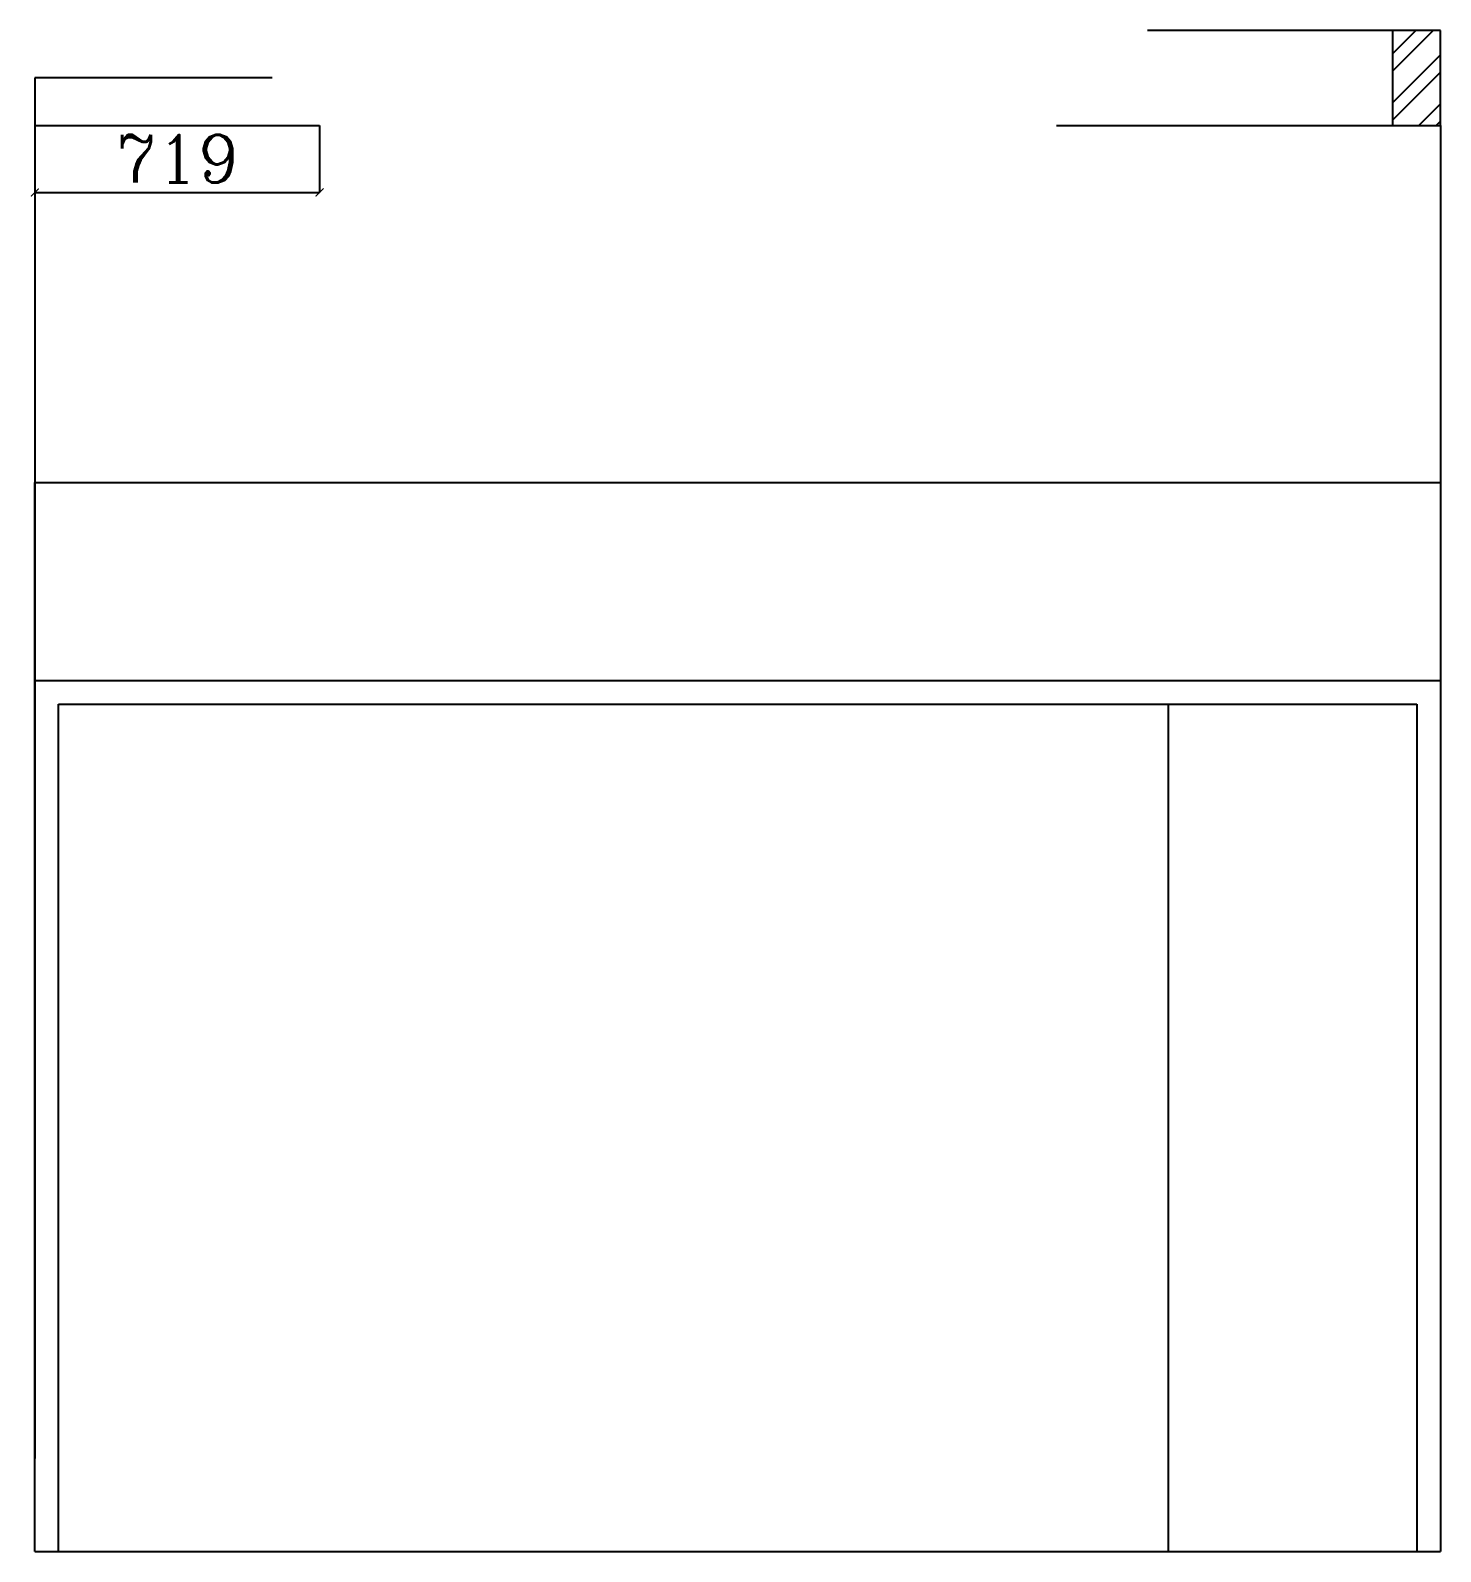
# Model space of a CAD drawing. Header units: millimetres. Extents: x 512961 to 1001058, y -961995 to -458543.
# Drawn here: x 904557 to 908117, y -929812 to -925970 of the extents above; entities that cross this region are included whole.
import ezdxf

# ---------------------------------------------------------------- set-up
doc = ezdxf.new("R2010")
doc.units = ezdxf.units.MM
doc.header["$MEASUREMENT"] = 0
doc.header["$PDMODE"] = 3
doc.layers.get('0').update_dxf_attribs({"linetype": 'CONTINUOUS'})
doc.layers.get('DEFPOINTS').update_dxf_attribs({"linetype": 'CONTINUOUS'})
for name, color, linetype in [('txt', 7, 'CONTINUOUS'), ('WINDOW', 5, 'CONTINUOUS'), ('辅助线', 8, 'CONTINUOUS')]:
    doc.layers.add(name, color=color, linetype=linetype)
doc.styles.get("Standard").update_dxf_attribs({"font": 'complex.shx', "bigfont": 'hzxy.shx'})
doc.dimstyles.new('LMDIM40', dxfattribs={"dimtxt": 80, "dimasz": 20, "dimexe": 0, "dimexo": 0, "dimgap": 25, "dimtad": 1, "dimdec": 0, "dimzin": 0, "dimdsep": 46, "dimtxsty": 'Standard', "dimblk1": 'DOT', "dimblk2": 'DOT', "dimsah": 1, "dimcen": 0, "dimclrd": 2, "dimclre": 2, "dimclrt": 2, "dimadec": 0, "dimazin": 0, "dimtfac": 1, "dimtdec": 0, "dimtmove": 2, "dimatfit": 3, "dimldrblk": 'DOT', "dimfxl": 0, "dimtolj": 1, "dimtzin": 0, "dimarcsym": 0})

# ---------------------------------------------------------------- blocks, each defined once
blk = doc.blocks.new('_ArchTick')
at = {"color": 0, "linetype": 'ByBlock', "const_width": 0.15}
blk.add_lwpolyline([(-0.5, -0.5), (0.5, 0.5)], dxfattribs=at)
blk = doc.blocks.new('*D1215')
at = {"layer": 'DEFPOINTS', "color": 0}
for p in [(904568.2, -926209.6), (905287.2, -926209.6), (905287.2, -926378.7)]:
    blk.add_point(p, dxfattribs=at)
at = {"layer": 'txt', "color": 2, "lineweight": -2}
for p, q in [((904568.2, -926209.6), (904568.2, -926378.7)), ((905287.2, -926209.6), (905287.2, -926378.7)), ((904568.2, -926378.7), (905287.2, -926378.7))]:
    blk.add_line(p, q, dxfattribs=at)
at = {"layer": 'txt', "color": 2, "lineweight": -2, "xscale": 20, "yscale": 20, "zscale": 20, "rotation": 180}
blk.add_blockref('_ArchTick', (904568.2, -926378.7), dxfattribs=at)
at = {"layer": 'txt', "color": 2, "lineweight": -2, "xscale": 20, "yscale": 20, "zscale": 20}
blk.add_blockref('_ArchTick', (905287.2, -926378.7), dxfattribs=at)
at = {"layer": 'txt', "color": 2, "insert": (904927.7, -926293.7), "char_height": 120, "attachment_point": 5}
blk.add_mtext('\\A1;719', dxfattribs=at)
blk = doc.blocks.new('_DOT')
at = {"color": 0, "linetype": 'ByBlock'}
blk.add_line((-0.5, 0), (-1, 0), dxfattribs=at)
at = {"color": 0, "linetype": 'ByBlock', "const_width": 0.5}
blk.add_lwpolyline([(-0.25, 0, 1), (0.25, 0, 1)], format="xyb", close=True, dxfattribs=at)
blk = doc.blocks.new('DOT')
at = {"color": 0, "linetype": 'ByBlock'}
blk.add_line((-0.35, 0), (-1, 0), dxfattribs=at)
at = {"color": 0, "linetype": 'ByBlock', "const_width": 0.35}
blk.add_lwpolyline([(-0.175, 0, 1), (0.175, 0, 1)], format="xyb", close=True, dxfattribs=at)

msp = doc.modelspace()

# ---------------------------------------------------------------- hatches: boundary and pattern name
at = {"layer": '辅助线'}
h = msp.add_hatch(dxfattribs=at)
h.set_pattern_fill('STEEL', color=256, scale=700, style=0)
h.set_pattern_definition([(45, (430944.86, -407481.68), (-61.871843, 61.871843), []), (45, (430944.86, -407437.93), (-61.871843, 61.871843), [])])
h.paths.add_polyline_path([(908117.2, -925969.6), (907996.3, -925969.6), (907996.3, -926209.6), (908117.2, -926209.6)])

# ---------------------------------------------------------------- linework, layer by layer
at = {"layer": 'txt'}
for p, q in [((904568.2, -926209.6), (904568.2, -929576.6)), ((908117.2, -926209.6), (908117.2, -929811.6)), ((904568.2, -929811.6), (904568.2, -927111.6)), ((904568.2, -927111.6), (908117.2, -927111.6)), ((904568.2, -927611.6), (908117.2, -927611.6)), ((908117.2, -927611.6), (908117.2, -929811.6)), ((904628.2, -929811.6), (904628.2, -927671.6)), ((904628.2, -927671.6), (908057.2, -927671.6)), ((907429.2, -927671.6), (907429.2, -929811.6)), ((908057.2, -927671.6), (908057.2, -929811.6)), ((904568.2, -929811.6), (908117.2, -929811.6))]:
    msp.add_line(p, q, dxfattribs=at)
at = {"layer": 'WINDOW'}
for p, q in [((908117.2, -925969.6), (907377.2, -925969.6)), ((907996.3, -925969.6), (907377.2, -925969.6)), ((907996.3, -926209.6), (907996.3, -925969.6)), ((908117.2, -926209.6), (908117.2, -925969.6)), ((905167.2, -926089.6), (904568.2, -926089.6)), ((904568.2, -926089.6), (904568.2, -926209.6)), ((904568.2, -926209.6), (905287.2, -926209.6)), ((907147.2, -926209.6), (908117.2, -926209.6)), ((907147.2, -926209.6), (907996.3, -926209.6))]:
    msp.add_line(p, q, dxfattribs=at)

# ---------------------------------------------------------------- dimensions: what is measured, and where the dimension line sits
at = {"layer": 'txt'}
dim = msp.add_linear_dim(base=(905287.2, -926378.7), p1=(904568.2, -926209.6), p2=(905287.2, -926209.6), dimstyle='LMDIM40', override={"dimtxt": 120, "dimblk": 'ArchTick', "dimsah": 0, "dimldrblk": 'DOT'}, dxfattribs=at)
dim.commit()
dim.dimension.update_dxf_attribs({"geometry": '*D1215', "text_midpoint": (904927.7, -926293.7)})

doc.saveas('drawing.dxf')
